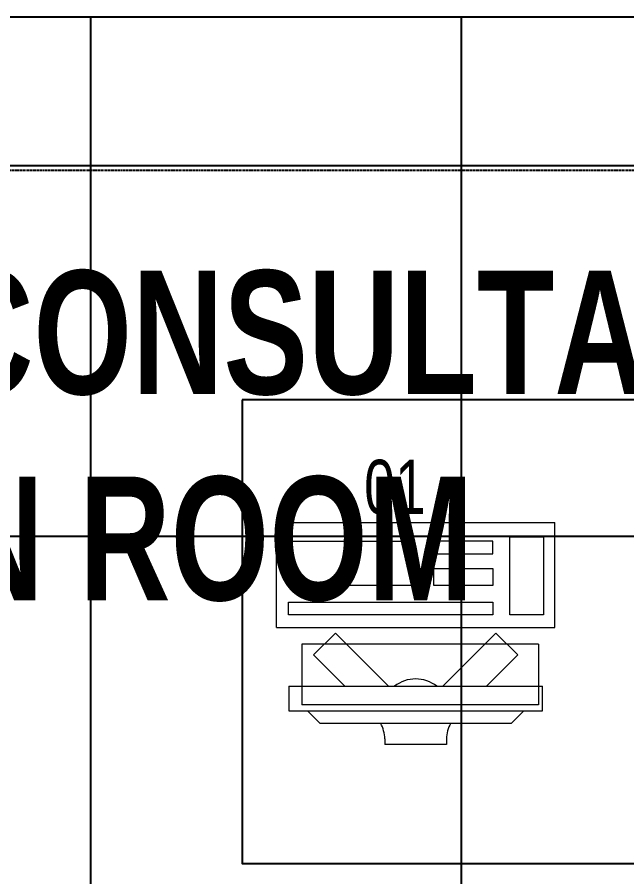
# Model space of a CAD drawing. Extents: x -12260 to 57327, y -29287 to 19916.
# Drawn here: x 40857 to 41843, y -7591 to -6200 of the extents above; entities that cross this region are included whole.
import ezdxf

# ---------------------------------------------------------------- set-up
doc = ezdxf.new("R2010")
doc.units = 0
doc.header["$LTSCALE"] = 0.25
doc.linetypes.add('DASHDOT', pattern=[25.4, 12.7, -6.35, 0, -6.35])
doc.linetypes.add('HIDDEN', pattern=[9.525, 6.35, -3.175])
for name, color, linetype, lineweight in [('01-First Floor-FUR$0$72_EGR_BASE_TEXT', 252, 'Continuous', 5), ('01-First Floor-FUR$0$72_EGR_EQP_TAG', 142, 'Continuous', 5), ('01-First Floor-FUR$0$LOADING', 253, 'Continuous', 5), ('01-First Floor-FUR$0$Walls', 251, 'Continuous', 5), ('E-LITE-CLNG-CNDT', 6, 'DASHDOT', 35), ('E-POWR-FLOR-CNDT', 6, 'HIDDEN', 25)]:
    doc.layers.add(name, color=color, linetype=linetype, lineweight=lineweight)
doc.layers.add('01-First Floor-FUR$0$FALSE CEILING', color=251, linetype='Continuous')
doc.styles.add('01-First Floor-FUR$0$X3G_ENTITY_257CFD', font='swisscl.ttf', dxfattribs={"height": 200})
doc.styles.add('01-First Floor-FUR$0$X3G_ENTITY_9EC9', font='swisscl.ttf', dxfattribs={"height": 0.2})

# ---------------------------------------------------------------- blocks, each defined once
blk = doc.blocks.new('01-First Floor-FUR$0$ITCWLS1-P')
at = {"layer": '01-First Floor-FUR$0$LOADING'}
for p, q in [((-0.17, 0.45), (-0.17, 0)), ((-0.17, 0.45), (0, 0.45)), ((0, 0.45), (0, 0)), ((-0.2651, 0.43, 0), (-0.3051, 0.43, 0)), ((-0.3051, 0.43, 0), (-0.3051, 0.02, 0)), ((-0.2651, 0.43, 0), (-0.2651, 0.02, 0)), ((-0.1496, 0.4305), (-0.1291, 0.4305)), ((-0.1291, 0.4305), (-0.1291, 0.4089)), ((-0.197, 0.4094), (-0.295, 0.4094)), ((-0.295, 0.0264), (-0.295, 0.4094)), ((-0.197, 0.0264), (-0.197, 0.4094)), ((-0.3251, 0.38, 0), (-0.3051, 0.4, 0)), ((-0.3251, 0.38, 0), (-0.3251, 0.07, 0)), ((-0.3503, 0.275), (-0.3596, 0.275)), ((-0.3596, 0.175), (-0.3596, 0.275)), ((-0.3503, 0.175), (-0.3596, 0.175)), ((-0.3251, 0.07, 0), (-0.3051, 0.05, 0)), ((-0.3051, 0.02, 0), (-0.2651, 0.02, 0)), ((-0.197, 0.0264), (-0.295, 0.0264)), ((-0.17, 0), (0, 0))]:
    blk.add_line(p, q, dxfattribs=at)
at = {"layer": '01-First Floor-FUR$0$LOADING', "extrusion": (2.48281e-10, 3.18408e-10, -1)}
for p, q in [((-0.2651, 0.3395), (-0.2144, 0.3902)), ((-0.1791, 0.3548), (-0.2144, 0.3902)), ((-0.2651, 0.2688), (-0.1791, 0.3548))]:
    blk.add_line(p, q, dxfattribs=at)
at = {"layer": '01-First Floor-FUR$0$LOADING', "extrusion": (2.48281e-10, -3.18408e-10, -1)}
for p, q in [((-0.2651, 0.1812), (-0.1791, 0.0952)), ((-0.2651, 0.1105), (-0.2144, 0.0598)), ((-0.1791, 0.0952), (-0.2144, 0.0598))]:
    blk.add_line(p, q, dxfattribs=at)
at = {"layer": '01-First Floor-FUR$0$LOADING'}
for points in [[(-0.1291, 0.4089), (-0.1291, 0.1), (-0.1496, 0.1), (-0.1496, 0.4305)], [(-0.1496, 0.1), (-0.1496, 0.1), (-0.1496, 0.1), (-0.1496, 0.1), (-0.1496, 0.1), (-0.1496, 0.1), (-0.1496, 0.1), (-0.1496, 0.1), (-0.1496, 0.1)], [(-0.1496, 0.1), (-0.1496, 0.1), (-0.1496, 0.1), (-0.1496, 0.1), (-0.1496, 0.1), (-0.1496, 0.1), (-0.1496, 0.1), (-0.1496, 0.1), (-0.1496, 0.1), (-0.1496, 0.1), (-0.1496, 0.1), (-0.1496, 0.1), (-0.1496, 0.1), (-0.1496, 0.1), (-0.1496, 0.1), (-0.1496, 0.1), (-0.1496, 0.1), (-0.1496, 0.1)], [(-0.1496, 0.1), (-0.1496, 0.1), (-0.1496, 0.1), (-0.1496, 0.1), (-0.1496, 0.1), (-0.1496, 0.1), (-0.1496, 0.1), (-0.1496, 0.1), (-0.1496, 0.1), (-0.1496, 0.1)], [(-0.1496, 0.1), (-0.1496, 0.1), (-0.1496, 0.1), (-0.1496, 0.1), (-0.1496, 0.1), (-0.1496, 0.1), (-0.1496, 0.1)], [(-0.1496, 0.1), (-0.1496, 0.1), (-0.1496, 0.1), (-0.1496, 0.1), (-0.1496, 0.1), (-0.1496, 0.1), (-0.1496, 0.1), (-0.1496, 0.1), (-0.1496, 0.1), (-0.1496, 0.1)], [(-0.1496, 0.1), (-0.1496, 0.1), (-0.1496, 0.1), (-0.1496, 0.1), (-0.1496, 0.1), (-0.1496, 0.1), (-0.1496, 0.1), (-0.1496, 0.1), (-0.1496, 0.1), (-0.1496, 0.1), (-0.1496, 0.1), (-0.1496, 0.1), (-0.1496, 0.1), (-0.1496, 0.1), (-0.1496, 0.1)], [(-0.1496, 0.1), (-0.1496, 0.1), (-0.1496, 0.1), (-0.1496, 0.1), (-0.1496, 0.1), (-0.1496, 0.1), (-0.1496, 0.1), (-0.1496, 0.1), (-0.1496, 0.1), (-0.1496, 0.1)], [(-0.1496, 0.1), (-0.1496, 0.1), (-0.1496, 0.1), (-0.1496, 0.1), (-0.1496, 0.1), (-0.1496, 0.1), (-0.1496, 0.1), (-0.1496, 0.1), (-0.1496, 0.1), (-0.1496, 0.1)], [(-0.1496, 0.1), (-0.1496, 0.1), (-0.1496, 0.1), (-0.1496, 0.1), (-0.1496, 0.1), (-0.1496, 0.1), (-0.1496, 0.1), (-0.1496, 0.1), (-0.1496, 0.1), (-0.1496, 0.1), (-0.1496, 0.1), (-0.1496, 0.1), (-0.1496, 0.1), (-0.1496, 0.1), (-0.1496, 0.1), (-0.1496, 0.1), (-0.1496, 0.1), (-0.1496, 0.1), (-0.1496, 0.1), (-0.1496, 0.1), (-0.1496, 0.1), (-0.1496, 0.1), (-0.1496, 0.1), (-0.1496, 0.1), (-0.1496, 0.1), (-0.1496, 0.1), (-0.1496, 0.1), (-0.1496, 0.1), (-0.1496, 0.1), (-0.1496, 0.1), (-0.1496, 0.1), (-0.1496, 0.1), (-0.1496, 0.1), (-0.1496, 0.1), (-0.1496, 0.1), (-0.1496, 0.1), (-0.1496, 0.1), (-0.1496, 0.1), (-0.1496, 0.1), (-0.1496, 0.1), (-0.1496, 0.1), (-0.1496, 0.1), (-0.1496, 0.1), (-0.1496, 0.1), (-0.1496, 0.1), (-0.1496, 0.1), (-0.1496, 0.1), (-0.1496, 0.1), (-0.1496, 0.1), (-0.1496, 0.1), (-0.1496, 0.1), (-0.1496, 0.1), (-0.1496, 0.1), (-0.1496, 0.1)], [(-0.1496, 0.1), (-0.1496, 0.1), (-0.1496, 0.1), (-0.1496, 0.1), (-0.1496, 0.1), (-0.1496, 0.1), (-0.1496, 0.1), (-0.1496, 0.1), (-0.1496, 0.1), (-0.1496, 0.1), (-0.1496, 0.1), (-0.1496, 0.1), (-0.1496, 0.1), (-0.1496, 0.1), (-0.1496, 0.1), (-0.1496, 0.1), (-0.1496, 0.1), (-0.1496, 0.1), (-0.1496, 0.1), (-0.1496, 0.1), (-0.1496, 0.1), (-0.1496, 0.1), (-0.1496, 0.1), (-0.1496, 0.1), (-0.1496, 0.1), (-0.1496, 0.1), (-0.1496, 0.1), (-0.1496, 0.1), (-0.1496, 0.1), (-0.1496, 0.1), (-0.1496, 0.1), (-0.1496, 0.1), (-0.1496, 0.1), (-0.1496, 0.1), (-0.1496, 0.1), (-0.1496, 0.1), (-0.1496, 0.1), (-0.1496, 0.1), (-0.1496, 0.1), (-0.1496, 0.1), (-0.1496, 0.1), (-0.1496, 0.1), (-0.1496, 0.1), (-0.1496, 0.1), (-0.1496, 0.1), (-0.1496, 0.1), (-0.1496, 0.1), (-0.1496, 0.1), (-0.1496, 0.1), (-0.1496, 0.1), (-0.1496, 0.1), (-0.1496, 0.1), (-0.1496, 0.1), (-0.1496, 0.1), (-0.1496, 0.1), (-0.1496, 0.1), (-0.1496, 0.1), (-0.1496, 0.1), (-0.1496, 0.1), (-0.1496, 0.1), (-0.1496, 0.1), (-0.1496, 0.1), (-0.1496, 0.1), (-0.1496, 0.1), (-0.1496, 0.1), (-0.1496, 0.1), (-0.1496, 0.1), (-0.1496, 0.1), (-0.1496, 0.1), (-0.1496, 0.1), (-0.1496, 0.1), (-0.1496, 0.1), (-0.1496, 0.1), (-0.1496, 0.1), (-0.1496, 0.1), (-0.1496, 0.1), (-0.1496, 0.1), (-0.1496, 0.1), (-0.1496, 0.1), (-0.1496, 0.1), (-0.1496, 0.1), (-0.1496, 0.1), (-0.1496, 0.1), (-0.1496, 0.1), (-0.1496, 0.1), (-0.1496, 0.1), (-0.1496, 0.1), (-0.1496, 0.1), (-0.1496, 0.1)], [(-0.1496, 0.1), (-0.1496, 0.1), (-0.1496, 0.1), (-0.1496, 0.1), (-0.1496, 0.1), (-0.1496, 0.1), (-0.1496, 0.1), (-0.1496, 0.1), (-0.1496, 0.1), (-0.1496, 0.1), (-0.1496, 0.1), (-0.1496, 0.1)], [(-0.1496, 0.1), (-0.1496, 0.1), (-0.1496, 0.1), (-0.1496, 0.1), (-0.1496, 0.1), (-0.1496, 0.1), (-0.1496, 0.1)], [(-0.1496, 0.1), (-0.1496, 0.1), (-0.1496, 0.1), (-0.1496, 0.1), (-0.1496, 0.1), (-0.1496, 0.1), (-0.1496, 0.1), (-0.1496, 0.1), (-0.1496, 0.1), (-0.1496, 0.1), (-0.1496, 0.1), (-0.1496, 0.1), (-0.1496, 0.1), (-0.1496, 0.1), (-0.1496, 0.1), (-0.1496, 0.1), (-0.1496, 0.1)], [(-0.1496, 0.1), (-0.1496, 0.1), (-0.1496, 0.1), (-0.1496, 0.1), (-0.1496, 0.1), (-0.1496, 0.1), (-0.1496, 0.1), (-0.1496, 0.1), (-0.1496, 0.1), (-0.1496, 0.1), (-0.1496, 0.1), (-0.1496, 0.1), (-0.1496, 0.1), (-0.1496, 0.1), (-0.1496, 0.1), (-0.1496, 0.1), (-0.1496, 0.1), (-0.1496, 0.1), (-0.1496, 0.1), (-0.1496, 0.1), (-0.1496, 0.1), (-0.1496, 0.1), (-0.1496, 0.1), (-0.1496, 0.1), (-0.1496, 0.1), (-0.1496, 0.1), (-0.1496, 0.1), (-0.1496, 0.1), (-0.1496, 0.1), (-0.1496, 0.1), (-0.1496, 0.1), (-0.1496, 0.1), (-0.1496, 0.1), (-0.1496, 0.1), (-0.1496, 0.1), (-0.1496, 0.1), (-0.1496, 0.1), (-0.1496, 0.1), (-0.1496, 0.1), (-0.1496, 0.1), (-0.1496, 0.1), (-0.1496, 0.1), (-0.1496, 0.1), (-0.1496, 0.1), (-0.1496, 0.1), (-0.1496, 0.1), (-0.1496, 0.1), (-0.1496, 0.1), (-0.1496, 0.1), (-0.1496, 0.1), (-0.1496, 0.1), (-0.1496, 0.1), (-0.1496, 0.1), (-0.1496, 0.1), (-0.1496, 0.1), (-0.1496, 0.1), (-0.1496, 0.1), (-0.1496, 0.1), (-0.1496, 0.1), (-0.1496, 0.1), (-0.1496, 0.1), (-0.1496, 0.1), (-0.1496, 0.1), (-0.1496, 0.1), (-0.1496, 0.1), (-0.1496, 0.1), (-0.1496, 0.1), (-0.1496, 0.1), (-0.1496, 0.1), (-0.1496, 0.1), (-0.1496, 0.1), (-0.1496, 0.1), (-0.1496, 0.1), (-0.1496, 0.1), (-0.1496, 0.1), (-0.1496, 0.1), (-0.1496, 0.1), (-0.1496, 0.1), (-0.1496, 0.1), (-0.1496, 0.1), (-0.1496, 0.1), (-0.1496, 0.1), (-0.1496, 0.1), (-0.1496, 0.1), (-0.1496, 0.1), (-0.1496, 0.1), (-0.1496, 0.1), (-0.1496, 0.1), (-0.1496, 0.1), (-0.1496, 0.1), (-0.1496, 0.1), (-0.1496, 0.1), (-0.1496, 0.1), (-0.1496, 0.1), (-0.1496, 0.1), (-0.1496, 0.1), (-0.1496, 0.1), (-0.1496, 0.1), (-0.1496, 0.1), (-0.1496, 0.1), (-0.1496, 0.1), (-0.1496, 0.1), (-0.1496, 0.1), (-0.1496, 0.1), (-0.1496, 0.1), (-0.1496, 0.1), (-0.1496, 0.1), (-0.1496, 0.1), (-0.1496, 0.1), (-0.1496, 0.1), (-0.1496, 0.1)], [(-0.1496, 0.1), (-0.1496, 0.1), (-0.1496, 0.1), (-0.1496, 0.1), (-0.1496, 0.1), (-0.1496, 0.1), (-0.1496, 0.1), (-0.1496, 0.1)]]:
    blk.add_lwpolyline(points, dxfattribs=at)
for points in [[(-0.1019, 0.4305), (-0.0304, 0.4305), (-0.0304, 0.2294), (-0.1019, 0.2294)], [(-0.1019, 0.1954), (-0.0747, 0.1954), (-0.0747, 0.1), (-0.1019, 0.1)], [(-0.0304, 0.1954), (-0.0508, 0.1954), (-0.0508, 0.1), (-0.0304, 0.1)], [(-0.1496, 0.1), (-0.1496, 0.1), (-0.1496, 0.1), (-0.1496, 0.1), (-0.1496, 0.1), (-0.1496, 0.1), (-0.1496, 0.1), (-0.1496, 0.1), (-0.1496, 0.1), (-0.1496, 0.1), (-0.1496, 0.1), (-0.1496, 0.1), (-0.1496, 0.1), (-0.1496, 0.1), (-0.1496, 0.1), (-0.1496, 0.1), (-0.1496, 0.1), (-0.1496, 0.1), (-0.1496, 0.1), (-0.1496, 0.1), (-0.1496, 0.1), (-0.1496, 0.1), (-0.1496, 0.1), (-0.1496, 0.1), (-0.1496, 0.1), (-0.1496, 0.1), (-0.1496, 0.1), (-0.1496, 0.1), (-0.1496, 0.1), (-0.1496, 0.1), (-0.1496, 0.1), (-0.1496, 0.1), (-0.1496, 0.1), (-0.1496, 0.1), (-0.1496, 0.1), (-0.1496, 0.1), (-0.1496, 0.1), (-0.1496, 0.1), (-0.1496, 0.1), (-0.1496, 0.1), (-0.1496, 0.1), (-0.1496, 0.1), (-0.1496, 0.1), (-0.1496, 0.1), (-0.1496, 0.1), (-0.1496, 0.1), (-0.1496, 0.1), (-0.1496, 0.1), (-0.1496, 0.1), (-0.1496, 0.1), (-0.1496, 0.1), (-0.1496, 0.1), (-0.1496, 0.1), (-0.1496, 0.1), (-0.1496, 0.1), (-0.1496, 0.1), (-0.1496, 0.1), (-0.1496, 0.1), (-0.1496, 0.1), (-0.1496, 0.1), (-0.1496, 0.1), (-0.1496, 0.1), (-0.1496, 0.1), (-0.1496, 0.1), (-0.1496, 0.1), (-0.1496, 0.1), (-0.1496, 0.1), (-0.1496, 0.1), (-0.1496, 0.1), (-0.1496, 0.1), (-0.1496, 0.1), (-0.1496, 0.1), (-0.1496, 0.1), (-0.1496, 0.1), (-0.1496, 0.1), (-0.1496, 0.1), (-0.1496, 0.1), (-0.1496, 0.1), (-0.1496, 0.1), (-0.1496, 0.1), (-0.1496, 0.1), (-0.1496, 0.1), (-0.1496, 0.1), (-0.1496, 0.1), (-0.1496, 0.1), (-0.1496, 0.1), (-0.1496, 0.1), (-0.1496, 0.1), (-0.1496, 0.1), (-0.1496, 0.1), (-0.1496, 0.1), (-0.1496, 0.1), (-0.1496, 0.1), (-0.1496, 0.1), (-0.1496, 0.1), (-0.1496, 0.1), (-0.1496, 0.1), (-0.1496, 0.1), (-0.1496, 0.1), (-0.1496, 0.1), (-0.1496, 0.1), (-0.1496, 0.1), (-0.1496, 0.1), (-0.1496, 0.1), (-0.1496, 0.1), (-0.1496, 0.1), (-0.1496, 0.1), (-0.1496, 0.1), (-0.1496, 0.1), (-0.1496, 0.1), (-0.1496, 0.1), (-0.1496, 0.1), (-0.1496, 0.1), (-0.1496, 0.1), (-0.1496, 0.1), (-0.1496, 0.1), (-0.1496, 0.1), (-0.1496, 0.1), (-0.1496, 0.1), (-0.1496, 0.1), (-0.1496, 0.1), (-0.1496, 0.1), (-0.1496, 0.1), (-0.1496, 0.1), (-0.1496, 0.1), (-0.1496, 0.1), (-0.1496, 0.1), (-0.1496, 0.1), (-0.1496, 0.1), (-0.1496, 0.1), (-0.1496, 0.1), (-0.1496, 0.1), (-0.1496, 0.1), (-0.1496, 0.1), (-0.1496, 0.1), (-0.1496, 0.1), (-0.1496, 0.1), (-0.1496, 0.1), (-0.1496, 0.1), (-0.1496, 0.1), (-0.1496, 0.1), (-0.1496, 0.1), (-0.1496, 0.1), (-0.1496, 0.1), (-0.1496, 0.1), (-0.1496, 0.1), (-0.1496, 0.1), (-0.1496, 0.1), (-0.1496, 0.1), (-0.1496, 0.1), (-0.1496, 0.1), (-0.1496, 0.1), (-0.1496, 0.1), (-0.1496, 0.1), (-0.1496, 0.1), (-0.1496, 0.1), (-0.1496, 0.1), (-0.1496, 0.1), (-0.1496, 0.1), (-0.1496, 0.1), (-0.1496, 0.1), (-0.1496, 0.1), (-0.1496, 0.1), (-0.1496, 0.1), (-0.1496, 0.1), (-0.1496, 0.1), (-0.1496, 0.1), (-0.1496, 0.1), (-0.1496, 0.1), (-0.1496, 0.1), (-0.1496, 0.1), (-0.1496, 0.1), (-0.1496, 0.1), (-0.1496, 0.1), (-0.1496, 0.1), (-0.1496, 0.1), (-0.1496, 0.1), (-0.1496, 0.1), (-0.1496, 0.1), (-0.1496, 0.1), (-0.1496, 0.1), (-0.1496, 0.1), (-0.1496, 0.1), (-0.1496, 0.1), (-0.1496, 0.1), (-0.1496, 0.1), (-0.1496, 0.1), (-0.1496, 0.1), (-0.1496, 0.1), (-0.1496, 0.1), (-0.1496, 0.1), (-0.1496, 0.1), (-0.1496, 0.1), (-0.1496, 0.1), (-0.1496, 0.1), (-0.1496, 0.1), (-0.1496, 0.1), (-0.1496, 0.1), (-0.1496, 0.1), (-0.1496, 0.1), (-0.1496, 0.1), (-0.1496, 0.1), (-0.1496, 0.1), (-0.1496, 0.1), (-0.1496, 0.1), (-0.1496, 0.1), (-0.1496, 0.1), (-0.1496, 0.1), (-0.1496, 0.1), (-0.1496, 0.1), (-0.1496, 0.1), (-0.1496, 0.1), (-0.1496, 0.1), (-0.1496, 0.1), (-0.1496, 0.1), (-0.1496, 0.1), (-0.1496, 0.1), (-0.1496, 0.1), (-0.1496, 0.1), (-0.1496, 0.1), (-0.1496, 0.1), (-0.1496, 0.1), (-0.1496, 0.1), (-0.1496, 0.1), (-0.1496, 0.1), (-0.1496, 0.1), (-0.1496, 0.1), (-0.1496, 0.1), (-0.1496, 0.1), (-0.1496, 0.1), (-0.1496, 0.1), (-0.1496, 0.1), (-0.1496, 0.1), (-0.1496, 0.1), (-0.1496, 0.1), (-0.1496, 0.1), (-0.1496, 0.1), (-0.1496, 0.1), (-0.1496, 0.1), (-0.1496, 0.1), (-0.1496, 0.1), (-0.1496, 0.1), (-0.1496, 0.1), (-0.1496, 0.1), (-0.1496, 0.1), (-0.1496, 0.1), (-0.1496, 0.1), (-0.1496, 0.1), (-0.1496, 0.1), (-0.1496, 0.1), (-0.1496, 0.1), (-0.1496, 0.1), (-0.1496, 0.1), (-0.1496, 0.1), (-0.1496, 0.1), (-0.1496, 0.1), (-0.1496, 0.1), (-0.1496, 0.1), (-0.1496, 0.1), (-0.1496, 0.1), (-0.1496, 0.1), (-0.1496, 0.1), (-0.1496, 0.1), (-0.1496, 0.1), (-0.1496, 0.1), (-0.1496, 0.1), (-0.1496, 0.1), (-0.1496, 0.1), (-0.1496, 0.1), (-0.1496, 0.1), (-0.1496, 0.1), (-0.1496, 0.1), (-0.1496, 0.1), (-0.1496, 0.1), (-0.1496, 0.1), (-0.1496, 0.1), (-0.1496, 0.1)], [(-0.1496, 0.1), (-0.1496, 0.1), (-0.1496, 0.1), (-0.1496, 0.1), (-0.1496, 0.1), (-0.1496, 0.1), (-0.1496, 0.1), (-0.1496, 0.1), (-0.1496, 0.1), (-0.1496, 0.1), (-0.1496, 0.1), (-0.1496, 0.1), (-0.1496, 0.1), (-0.1496, 0.1), (-0.1496, 0.1), (-0.1496, 0.1), (-0.1496, 0.1), (-0.1496, 0.1), (-0.1496, 0.1), (-0.1496, 0.1), (-0.1496, 0.1), (-0.1496, 0.1), (-0.1496, 0.1), (-0.1496, 0.1), (-0.1496, 0.1), (-0.1496, 0.1), (-0.1496, 0.1), (-0.1496, 0.1), (-0.1496, 0.1), (-0.1496, 0.1), (-0.1496, 0.1), (-0.1496, 0.1), (-0.1496, 0.1), (-0.1496, 0.1), (-0.1496, 0.1), (-0.1496, 0.1), (-0.1496, 0.1), (-0.1496, 0.1), (-0.1496, 0.1), (-0.1496, 0.1), (-0.1496, 0.1), (-0.1496, 0.1), (-0.1496, 0.1), (-0.1496, 0.1), (-0.1496, 0.1), (-0.1496, 0.1), (-0.1496, 0.1), (-0.1496, 0.1), (-0.1496, 0.1), (-0.1496, 0.1), (-0.1496, 0.1), (-0.1496, 0.1), (-0.1496, 0.1), (-0.1496, 0.1), (-0.1496, 0.1), (-0.1496, 0.1), (-0.1496, 0.1), (-0.1496, 0.1), (-0.1496, 0.1), (-0.1496, 0.1), (-0.1496, 0.1), (-0.1496, 0.1), (-0.1496, 0.1), (-0.1496, 0.1), (-0.1496, 0.1), (-0.1496, 0.1), (-0.1496, 0.1), (-0.1496, 0.1), (-0.1496, 0.1), (-0.1496, 0.1), (-0.1496, 0.1), (-0.1496, 0.1), (-0.1496, 0.1), (-0.1496, 0.1), (-0.1496, 0.1), (-0.1496, 0.1), (-0.1496, 0.1), (-0.1496, 0.1), (-0.1496, 0.1), (-0.1496, 0.1), (-0.1496, 0.1), (-0.1496, 0.1), (-0.1496, 0.1), (-0.1496, 0.1), (-0.1496, 0.1), (-0.1496, 0.1), (-0.1496, 0.1), (-0.1496, 0.1), (-0.1496, 0.1), (-0.1496, 0.1), (-0.1496, 0.1), (-0.1496, 0.1), (-0.1496, 0.1), (-0.1496, 0.1), (-0.1496, 0.1), (-0.1496, 0.1), (-0.1496, 0.1), (-0.1496, 0.1), (-0.1496, 0.1), (-0.1496, 0.1), (-0.1496, 0.1), (-0.1496, 0.1), (-0.1496, 0.1), (-0.1496, 0.1), (-0.1496, 0.1), (-0.1496, 0.1), (-0.1496, 0.1), (-0.1496, 0.1), (-0.1496, 0.1), (-0.1496, 0.1), (-0.1496, 0.1), (-0.1496, 0.1), (-0.1496, 0.1), (-0.1496, 0.1), (-0.1496, 0.1), (-0.1496, 0.1), (-0.1496, 0.1), (-0.1496, 0.1), (-0.1496, 0.1), (-0.1496, 0.1), (-0.1496, 0.1), (-0.1496, 0.1), (-0.1496, 0.1), (-0.1496, 0.1), (-0.1496, 0.1), (-0.1496, 0.1), (-0.1496, 0.1), (-0.1496, 0.1), (-0.1496, 0.1), (-0.1496, 0.1), (-0.1496, 0.1), (-0.1496, 0.1), (-0.1496, 0.1), (-0.1496, 0.1), (-0.1496, 0.1), (-0.1496, 0.1), (-0.1496, 0.1), (-0.1496, 0.1), (-0.1496, 0.1), (-0.1496, 0.1), (-0.1496, 0.1), (-0.1496, 0.1), (-0.1496, 0.1), (-0.1496, 0.1), (-0.1496, 0.1), (-0.1496, 0.1), (-0.1496, 0.1), (-0.1496, 0.1), (-0.1496, 0.1), (-0.1496, 0.1), (-0.1496, 0.1), (-0.1496, 0.1), (-0.1496, 0.1), (-0.1496, 0.1), (-0.1496, 0.1), (-0.1496, 0.1), (-0.1496, 0.1), (-0.1496, 0.1), (-0.1496, 0.1), (-0.1496, 0.1), (-0.1496, 0.1), (-0.1496, 0.1), (-0.1496, 0.1), (-0.1496, 0.1), (-0.1496, 0.1), (-0.1496, 0.1), (-0.1496, 0.1), (-0.1496, 0.1), (-0.1496, 0.1), (-0.1496, 0.1), (-0.1496, 0.1), (-0.1496, 0.1), (-0.1496, 0.1), (-0.1496, 0.1), (-0.1496, 0.1), (-0.1496, 0.1), (-0.1496, 0.1), (-0.1496, 0.1), (-0.1496, 0.1), (-0.1496, 0.1), (-0.1496, 0.1), (-0.1496, 0.1), (-0.1496, 0.1), (-0.1496, 0.1), (-0.1496, 0.1), (-0.1496, 0.1), (-0.1496, 0.1), (-0.1496, 0.1), (-0.1496, 0.1), (-0.1496, 0.1), (-0.1496, 0.1), (-0.1496, 0.1), (-0.1496, 0.1), (-0.1496, 0.1), (-0.1496, 0.1), (-0.1496, 0.1), (-0.1496, 0.1), (-0.1496, 0.1), (-0.1496, 0.1), (-0.1496, 0.1), (-0.1496, 0.1), (-0.1496, 0.1), (-0.1496, 0.1), (-0.1496, 0.1), (-0.1496, 0.1), (-0.1496, 0.1), (-0.1496, 0.1), (-0.1496, 0.1), (-0.1496, 0.1), (-0.1496, 0.1), (-0.1496, 0.1), (-0.1496, 0.1), (-0.1496, 0.1), (-0.1496, 0.1)], [(-0.1496, 0.1), (-0.1496, 0.1), (-0.1496, 0.1), (-0.1496, 0.1), (-0.1496, 0.1), (-0.1496, 0.1), (-0.1496, 0.1), (-0.1496, 0.1), (-0.1496, 0.1), (-0.1496, 0.1), (-0.1496, 0.1), (-0.1496, 0.1), (-0.1496, 0.1), (-0.1496, 0.1), (-0.1496, 0.1), (-0.1496, 0.1), (-0.1496, 0.1), (-0.1496, 0.1), (-0.1496, 0.1), (-0.1496, 0.1), (-0.1496, 0.1), (-0.1496, 0.1), (-0.1496, 0.1), (-0.1496, 0.1), (-0.1496, 0.1), (-0.1496, 0.1), (-0.1496, 0.1), (-0.1496, 0.1), (-0.1496, 0.1), (-0.1496, 0.1), (-0.1496, 0.1), (-0.1496, 0.1), (-0.1496, 0.1), (-0.1496, 0.1), (-0.1496, 0.1), (-0.1496, 0.1), (-0.1496, 0.1), (-0.1496, 0.1), (-0.1496, 0.1), (-0.1496, 0.1), (-0.1496, 0.1), (-0.1496, 0.1), (-0.1496, 0.1), (-0.1496, 0.1), (-0.1496, 0.1), (-0.1496, 0.1), (-0.1496, 0.1), (-0.1496, 0.1), (-0.1496, 0.1), (-0.1496, 0.1), (-0.1496, 0.1), (-0.1496, 0.1), (-0.1496, 0.1), (-0.1496, 0.1), (-0.1496, 0.1), (-0.1496, 0.1), (-0.1496, 0.1), (-0.1496, 0.1), (-0.1496, 0.1), (-0.1496, 0.1), (-0.1496, 0.1), (-0.1496, 0.1), (-0.1496, 0.1), (-0.1496, 0.1), (-0.1496, 0.1), (-0.1496, 0.1), (-0.1496, 0.1), (-0.1496, 0.1), (-0.1496, 0.1), (-0.1496, 0.1), (-0.1496, 0.1), (-0.1496, 0.1), (-0.1496, 0.1), (-0.1496, 0.1), (-0.1496, 0.1), (-0.1496, 0.1), (-0.1496, 0.1), (-0.1496, 0.1), (-0.1496, 0.1), (-0.1496, 0.1), (-0.1496, 0.1), (-0.1496, 0.1), (-0.1496, 0.1), (-0.1496, 0.1), (-0.1496, 0.1), (-0.1496, 0.1), (-0.1496, 0.1), (-0.1496, 0.1), (-0.1496, 0.1), (-0.1496, 0.1), (-0.1496, 0.1), (-0.1496, 0.1), (-0.1496, 0.1), (-0.1496, 0.1), (-0.1496, 0.1), (-0.1496, 0.1), (-0.1496, 0.1), (-0.1496, 0.1), (-0.1496, 0.1), (-0.1496, 0.1), (-0.1496, 0.1), (-0.1496, 0.1), (-0.1496, 0.1), (-0.1496, 0.1), (-0.1496, 0.1), (-0.1496, 0.1), (-0.1496, 0.1), (-0.1496, 0.1), (-0.1496, 0.1), (-0.1496, 0.1), (-0.1496, 0.1), (-0.1496, 0.1), (-0.1496, 0.1), (-0.1496, 0.1), (-0.1496, 0.1), (-0.1496, 0.1), (-0.1496, 0.1), (-0.1496, 0.1), (-0.1496, 0.1), (-0.1496, 0.1), (-0.1496, 0.1), (-0.1496, 0.1), (-0.1496, 0.1), (-0.1496, 0.1), (-0.1496, 0.1), (-0.1496, 0.1), (-0.1496, 0.1), (-0.1496, 0.1), (-0.1496, 0.1), (-0.1496, 0.1), (-0.1496, 0.1), (-0.1496, 0.1), (-0.1496, 0.1), (-0.1496, 0.1), (-0.1496, 0.1), (-0.1496, 0.1), (-0.1496, 0.1), (-0.1496, 0.1), (-0.1496, 0.1), (-0.1496, 0.1), (-0.1496, 0.1), (-0.1496, 0.1), (-0.1496, 0.1), (-0.1496, 0.1), (-0.1496, 0.1), (-0.1496, 0.1), (-0.1496, 0.1), (-0.1496, 0.1), (-0.1496, 0.1), (-0.1496, 0.1), (-0.1496, 0.1), (-0.1496, 0.1), (-0.1496, 0.1), (-0.1496, 0.1), (-0.1496, 0.1), (-0.1496, 0.1), (-0.1496, 0.1), (-0.1496, 0.1), (-0.1496, 0.1), (-0.1496, 0.1), (-0.1496, 0.1), (-0.1496, 0.1), (-0.1496, 0.1), (-0.1496, 0.1), (-0.1496, 0.1), (-0.1496, 0.1), (-0.1496, 0.1), (-0.1496, 0.1), (-0.1496, 0.1), (-0.1496, 0.1), (-0.1496, 0.1), (-0.1496, 0.1), (-0.1496, 0.1), (-0.1496, 0.1), (-0.1496, 0.1), (-0.1496, 0.1), (-0.1496, 0.1), (-0.1496, 0.1), (-0.1496, 0.1), (-0.1496, 0.1), (-0.1496, 0.1), (-0.1496, 0.1), (-0.1496, 0.1), (-0.1496, 0.1), (-0.1496, 0.1), (-0.1496, 0.1), (-0.1496, 0.1), (-0.1496, 0.1), (-0.1496, 0.1), (-0.1496, 0.1), (-0.1496, 0.1), (-0.1496, 0.1), (-0.1496, 0.1), (-0.1496, 0.1), (-0.1496, 0.1), (-0.1496, 0.1), (-0.1496, 0.1), (-0.1496, 0.1), (-0.1496, 0.1), (-0.1496, 0.1), (-0.1496, 0.1), (-0.1496, 0.1), (-0.1496, 0.1), (-0.1496, 0.1), (-0.1496, 0.1), (-0.1496, 0.1), (-0.1496, 0.1), (-0.1496, 0.1), (-0.1496, 0.1), (-0.1496, 0.1), (-0.1496, 0.1), (-0.1496, 0.1), (-0.1496, 0.1), (-0.1496, 0.1), (-0.1496, 0.1), (-0.1496, 0.1), (-0.1496, 0.1), (-0.1496, 0.1), (-0.1496, 0.1)], [(-0.1496, 0.0727), (-0.0236, 0.0727), (-0.0236, 0.0182), (-0.1496, 0.0182)]]:
    blk.add_lwpolyline(points, close=True, dxfattribs=at)
for centre, radius, start, end in [((-0.3503, 0.325), 0.05, 270, 300.3093), ((-0.3089, 0.225), 0.0556, 321.9431, 38.0569), ((-0.3503, 0.125), 0.05, 59.6907, 90)]:
    blk.add_arc(centre, radius, start, end, dxfattribs=at)
blk = doc.blocks.new('01-First Floor-FUR')
at = {"layer": '01-First Floor-FUR$0$FALSE CEILING', "linetype": 'Continuous'}
for p, q in [((40976, -9440), (40976, -6200)), ((41576, -9440), (41576, -6200)), ((38576, -6440), (42776, -6440)), ((38576, -7040), (42776, -7040))]:
    blk.add_line(p, q, dxfattribs=at)
at = {"layer": '01-First Floor-FUR$0$FALSE CEILING'}
blk.add_lwpolyline([(38576, -9440), (42776, -9440), (42776, -6200), (38576, -6200)], close=True, dxfattribs=at)
at = {"layer": '01-First Floor-FUR$0$FALSE CEILING', "elevation": 0}
blk.add_lwpolyline([(41221.1, -6819.4), (41221.1, -7569.4), (42721.1, -7569.4), (42721.1, -6819.4)], close=True, dxfattribs=at)
at = {"layer": '01-First Floor-FUR$0$LOADING', "elevation": 0}
blk.add_lwpolyline([(41221.1, -6819.4), (41221.1, -7569.4), (42721.1, -7569.4), (42721.1, -6819.4)], close=True, dxfattribs=at)
at = {"layer": '01-First Floor-FUR$0$Walls'}
blk.add_line((42776, -6200), (38576, -6200), dxfattribs=at)
at = {"layer": '01-First Floor-FUR$0$LOADING', "extrusion": (-1.93992e-16, 8.01373e-06, 1), "xscale": 1000.000000000014, "yscale": 1000.000000000014, "zscale": 1000.000000000014, "rotation": 90.00000000000001}
blk.add_blockref('01-First Floor-FUR$0$ITCWLS1-P', (41726.6, -7017.5, -0.1), dxfattribs=at)
at = {"layer": '01-First Floor-FUR$0$72_EGR_BASE_TEXT', "insert": (40530.2, -6610), "char_height": 200, "width": 4223.97, "attachment_point": 2, "style": '01-First Floor-FUR$0$X3G_ENTITY_9EC9'}
blk.add_mtext('{\\fSwis721 LtCn BT|b1|i0|c0|p34;EAR, NOSE, THROAT CONSULTATION / EXAMINATION ROOM}', dxfattribs=at)
at = {"layer": '01-First Floor-FUR$0$72_EGR_EQP_TAG', "insert": (41468.1, -6916.2, -0.1), "char_height": 87.47, "attachment_point": 2, "style": '01-First Floor-FUR$0$X3G_ENTITY_257CFD'}
blk.add_mtext('01', dxfattribs=at)

msp = doc.modelspace()

# ---------------------------------------------------------------- linework, layer by layer
at = {"layer": 'E-POWR-FLOR-CNDT'}
msp.add_lwpolyline([(39352.9, -6340), (39460.4, -6447.5), (42428.5, -6447.5, -0.414214), (42528.5, -6547.5), (42528.5, -7141.7), (42652.3, -7265.4)], format="xyb", dxfattribs=at)

# ---------------------------------------------------------------- block references
at = {"layer": 'E-LITE-CLNG-CNDT'}
msp.add_blockref('01-First Floor-FUR', (0, 0), dxfattribs=at)

doc.saveas('drawing.dxf')
